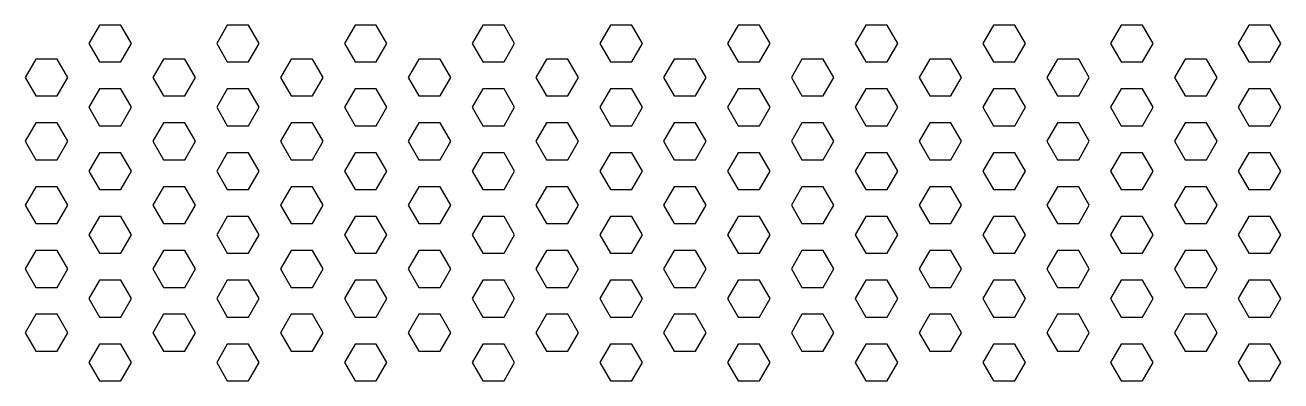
# Model space of a CAD drawing. Header units: millimetres. Extents: x 43.3 to 83.3, y 94.2 to 164.2.
# Drawn here: x 71.7 to 73.175, y 106.786 to 107.205 of the extents above; entities that cross this region are included whole.
import ezdxf

# ---------------------------------------------------------------- set-up
doc = ezdxf.new("R2010")
doc.units = ezdxf.units.MM
doc.layers.add('Alt Rasters', color=140, linetype='Continuous')

msp = doc.modelspace()

# ---------------------------------------------------------------- linework, layer by layer
at = {"layer": 'Alt Rasters'}
for p, q in [((71.7875, 107.2047), (71.775, 107.1831)), ((71.8125, 107.2047), (71.7875, 107.2047)), ((71.825, 107.1831), (71.8125, 107.2047)), ((71.9375, 107.2047), (71.925, 107.1831)), ((71.9625, 107.2047), (71.9375, 107.2047)), ((71.975, 107.1831), (71.9625, 107.2047)), ((72.0875, 107.2047), (72.075, 107.1831)), ((72.1125, 107.2047), (72.0875, 107.2047)), ((72.125, 107.1831), (72.1125, 107.2047)), ((72.2375, 107.2047), (72.225, 107.1831)), ((72.2625, 107.2047), (72.2375, 107.2047)), ((72.275, 107.1831), (72.2625, 107.2047)), ((72.3875, 107.2047), (72.375, 107.1831)), ((72.4125, 107.2047), (72.3875, 107.2047)), ((72.425, 107.1831), (72.4125, 107.2047)), ((72.5375, 107.2047), (72.525, 107.1831)), ((72.5625, 107.2047), (72.5375, 107.2047)), ((72.575, 107.1831), (72.5625, 107.2047)), ((72.6875, 107.2047), (72.675, 107.1831)), ((72.7125, 107.2047), (72.6875, 107.2047)), ((72.725, 107.1831), (72.7125, 107.2047)), ((72.8375, 107.2047), (72.825, 107.1831)), ((72.8625, 107.2047), (72.8375, 107.2047)), ((72.875, 107.1831), (72.8625, 107.2047)), ((72.9875, 107.2047), (72.975, 107.1831)), ((73.0125, 107.2047), (72.9875, 107.2047)), ((73.025, 107.1831), (73.0125, 107.2047)), ((73.1375, 107.2047), (73.125, 107.1831)), ((73.1625, 107.2047), (73.1375, 107.2047)), ((73.175, 107.1831), (73.1625, 107.2047)), ((71.775, 107.1831), (71.7875, 107.1614)), ((71.8125, 107.1614), (71.825, 107.1831)), ((71.925, 107.1831), (71.9375, 107.1614)), ((71.9625, 107.1614), (71.975, 107.1831)), ((72.075, 107.1831), (72.0875, 107.1614)), ((72.1125, 107.1614), (72.125, 107.1831)), ((72.225, 107.1831), (72.2375, 107.1614)), ((72.2625, 107.1614), (72.275, 107.1831)), ((72.375, 107.1831), (72.3875, 107.1614)), ((72.4125, 107.1614), (72.425, 107.1831)), ((72.525, 107.1831), (72.5375, 107.1614)), ((72.5625, 107.1614), (72.575, 107.1831)), ((72.675, 107.1831), (72.6875, 107.1614)), ((72.7125, 107.1614), (72.725, 107.1831)), ((72.825, 107.1831), (72.8375, 107.1614)), ((72.8625, 107.1614), (72.875, 107.1831)), ((72.975, 107.1831), (72.9875, 107.1614)), ((73.0125, 107.1614), (73.025, 107.1831)), ((73.125, 107.1831), (73.1375, 107.1614)), ((73.1625, 107.1614), (73.175, 107.1831)), ((71.7125, 107.1647), (71.7, 107.1431)), ((71.7375, 107.1647), (71.7125, 107.1647)), ((71.75, 107.1431), (71.7375, 107.1647)), ((71.7875, 107.1614), (71.8125, 107.1614)), ((71.8625, 107.1647), (71.85, 107.1431)), ((71.8875, 107.1647), (71.8625, 107.1647)), ((71.9, 107.1431), (71.8875, 107.1647)), ((71.9375, 107.1614), (71.9625, 107.1614)), ((72.0125, 107.1647), (72, 107.1431)), ((72.0375, 107.1647), (72.0125, 107.1647)), ((72.05, 107.1431), (72.0375, 107.1647)), ((72.0875, 107.1614), (72.1125, 107.1614)), ((72.1625, 107.1647), (72.15, 107.1431)), ((72.1875, 107.1647), (72.1625, 107.1647)), ((72.2, 107.1431), (72.1875, 107.1647)), ((72.2375, 107.1614), (72.2625, 107.1614)), ((72.3125, 107.1647), (72.3, 107.1431)), ((72.3375, 107.1647), (72.3125, 107.1647)), ((72.35, 107.1431), (72.3375, 107.1647)), ((72.3875, 107.1614), (72.4125, 107.1614)), ((72.4625, 107.1647), (72.45, 107.1431)), ((72.4875, 107.1647), (72.4625, 107.1647)), ((72.5, 107.1431), (72.4875, 107.1647)), ((72.5375, 107.1614), (72.5625, 107.1614)), ((72.6125, 107.1647), (72.6, 107.1431)), ((72.6375, 107.1647), (72.6125, 107.1647)), ((72.65, 107.1431), (72.6375, 107.1647)), ((72.6875, 107.1614), (72.7125, 107.1614)), ((72.7625, 107.1647), (72.75, 107.1431)), ((72.7875, 107.1647), (72.7625, 107.1647)), ((72.8, 107.1431), (72.7875, 107.1647)), ((72.8375, 107.1614), (72.8625, 107.1614)), ((72.9125, 107.1647), (72.9, 107.1431)), ((72.9375, 107.1647), (72.9125, 107.1647)), ((72.95, 107.1431), (72.9375, 107.1647)), ((72.9875, 107.1614), (73.0125, 107.1614)), ((73.0625, 107.1647), (73.05, 107.1431)), ((73.0875, 107.1647), (73.0625, 107.1647)), ((73.1, 107.1431), (73.0875, 107.1647)), ((73.1375, 107.1614), (73.1625, 107.1614)), ((71.7, 107.1431), (71.7125, 107.1214)), ((71.7375, 107.1214), (71.75, 107.1431)), ((71.7875, 107.1297), (71.775, 107.1081)), ((71.8125, 107.1297), (71.7875, 107.1297)), ((71.825, 107.1081), (71.8125, 107.1297)), ((71.85, 107.1431), (71.8625, 107.1214)), ((71.8875, 107.1214), (71.9, 107.1431)), ((71.9375, 107.1297), (71.925, 107.1081)), ((71.9625, 107.1297), (71.9375, 107.1297)), ((71.975, 107.1081), (71.9625, 107.1297)), ((72, 107.1431), (72.0125, 107.1214)), ((72.0375, 107.1214), (72.05, 107.1431)), ((72.0875, 107.1297), (72.075, 107.1081)), ((72.1125, 107.1297), (72.0875, 107.1297)), ((72.125, 107.1081), (72.1125, 107.1297)), ((72.15, 107.1431), (72.1625, 107.1214)), ((72.1875, 107.1214), (72.2, 107.1431)), ((72.2375, 107.1297), (72.225, 107.1081)), ((72.2625, 107.1297), (72.2375, 107.1297)), ((72.275, 107.1081), (72.2625, 107.1297)), ((72.3, 107.1431), (72.3125, 107.1214)), ((72.3375, 107.1214), (72.35, 107.1431)), ((72.3875, 107.1297), (72.375, 107.1081)), ((72.4125, 107.1297), (72.3875, 107.1297)), ((72.425, 107.1081), (72.4125, 107.1297)), ((72.45, 107.1431), (72.4625, 107.1214)), ((72.4875, 107.1214), (72.5, 107.1431)), ((72.5375, 107.1297), (72.525, 107.1081)), ((72.5625, 107.1297), (72.5375, 107.1297)), ((72.575, 107.1081), (72.5625, 107.1297)), ((72.6, 107.1431), (72.6125, 107.1214)), ((72.6375, 107.1214), (72.65, 107.1431)), ((72.6875, 107.1297), (72.675, 107.1081)), ((72.7125, 107.1297), (72.6875, 107.1297)), ((72.725, 107.1081), (72.7125, 107.1297)), ((72.75, 107.1431), (72.7625, 107.1214)), ((72.7875, 107.1214), (72.8, 107.1431)), ((72.8375, 107.1297), (72.825, 107.1081)), ((72.8625, 107.1297), (72.8375, 107.1297)), ((72.875, 107.1081), (72.8625, 107.1297)), ((72.9, 107.1431), (72.9125, 107.1214)), ((72.9375, 107.1214), (72.95, 107.1431)), ((72.9875, 107.1297), (72.975, 107.1081)), ((73.0125, 107.1297), (72.9875, 107.1297)), ((73.025, 107.1081), (73.0125, 107.1297)), ((73.05, 107.1431), (73.0625, 107.1214)), ((73.0875, 107.1214), (73.1, 107.1431)), ((73.1375, 107.1297), (73.125, 107.1081)), ((73.1625, 107.1297), (73.1375, 107.1297)), ((73.175, 107.1081), (73.1625, 107.1297)), ((71.7125, 107.1214), (71.7375, 107.1214)), ((71.8625, 107.1214), (71.8875, 107.1214)), ((72.0125, 107.1214), (72.0375, 107.1214)), ((72.1625, 107.1214), (72.1875, 107.1214)), ((72.3125, 107.1214), (72.3375, 107.1214)), ((72.4625, 107.1214), (72.4875, 107.1214)), ((72.6125, 107.1214), (72.6375, 107.1214)), ((72.7625, 107.1214), (72.7875, 107.1214)), ((72.9125, 107.1214), (72.9375, 107.1214)), ((73.0625, 107.1214), (73.0875, 107.1214)), ((71.775, 107.1081), (71.7875, 107.0864)), ((71.8125, 107.0864), (71.825, 107.1081)), ((71.925, 107.1081), (71.9375, 107.0864)), ((71.9625, 107.0864), (71.975, 107.1081)), ((72.075, 107.1081), (72.0875, 107.0864)), ((72.1125, 107.0864), (72.125, 107.1081)), ((72.225, 107.1081), (72.2375, 107.0864)), ((72.2625, 107.0864), (72.275, 107.1081)), ((72.375, 107.1081), (72.3875, 107.0864)), ((72.4125, 107.0864), (72.425, 107.1081)), ((72.525, 107.1081), (72.5375, 107.0864)), ((72.5625, 107.0864), (72.575, 107.1081)), ((72.675, 107.1081), (72.6875, 107.0864)), ((72.7125, 107.0864), (72.725, 107.1081)), ((72.825, 107.1081), (72.8375, 107.0864)), ((72.8625, 107.0864), (72.875, 107.1081)), ((72.975, 107.1081), (72.9875, 107.0864)), ((73.0125, 107.0864), (73.025, 107.1081)), ((73.125, 107.1081), (73.1375, 107.0864)), ((73.1625, 107.0864), (73.175, 107.1081)), ((71.7125, 107.0897), (71.7, 107.0681)), ((71.7375, 107.0897), (71.7125, 107.0897)), ((71.75, 107.0681), (71.7375, 107.0897)), ((71.7875, 107.0864), (71.8125, 107.0864)), ((71.8625, 107.0897), (71.85, 107.0681)), ((71.8875, 107.0897), (71.8625, 107.0897)), ((71.9, 107.0681), (71.8875, 107.0897)), ((71.9375, 107.0864), (71.9625, 107.0864)), ((72.0125, 107.0897), (72, 107.0681)), ((72.0375, 107.0897), (72.0125, 107.0897)), ((72.05, 107.0681), (72.0375, 107.0897)), ((72.0875, 107.0864), (72.1125, 107.0864)), ((72.1625, 107.0897), (72.15, 107.0681)), ((72.1875, 107.0897), (72.1625, 107.0897)), ((72.2, 107.0681), (72.1875, 107.0897)), ((72.2375, 107.0864), (72.2625, 107.0864)), ((72.3125, 107.0897), (72.3, 107.0681)), ((72.3375, 107.0897), (72.3125, 107.0897)), ((72.35, 107.0681), (72.3375, 107.0897)), ((72.3875, 107.0864), (72.4125, 107.0864)), ((72.4625, 107.0897), (72.45, 107.0681)), ((72.4875, 107.0897), (72.4625, 107.0897)), ((72.5, 107.0681), (72.4875, 107.0897)), ((72.5375, 107.0864), (72.5625, 107.0864)), ((72.6125, 107.0897), (72.6, 107.0681)), ((72.6375, 107.0897), (72.6125, 107.0897)), ((72.65, 107.0681), (72.6375, 107.0897)), ((72.6875, 107.0864), (72.7125, 107.0864)), ((72.7625, 107.0897), (72.75, 107.0681)), ((72.7875, 107.0897), (72.7625, 107.0897)), ((72.8, 107.0681), (72.7875, 107.0897)), ((72.8375, 107.0864), (72.8625, 107.0864)), ((72.9125, 107.0897), (72.9, 107.0681)), ((72.9375, 107.0897), (72.9125, 107.0897)), ((72.95, 107.0681), (72.9375, 107.0897)), ((72.9875, 107.0864), (73.0125, 107.0864)), ((73.0625, 107.0897), (73.05, 107.0681)), ((73.0875, 107.0897), (73.0625, 107.0897)), ((73.1, 107.0681), (73.0875, 107.0897)), ((73.1375, 107.0864), (73.1625, 107.0864)), ((71.7, 107.0681), (71.7125, 107.0464)), ((71.7375, 107.0464), (71.75, 107.0681)), ((71.85, 107.0681), (71.8625, 107.0464)), ((71.8875, 107.0464), (71.9, 107.0681)), ((72, 107.0681), (72.0125, 107.0464)), ((72.0375, 107.0464), (72.05, 107.0681)), ((72.15, 107.0681), (72.1625, 107.0464)), ((72.1875, 107.0464), (72.2, 107.0681)), ((72.3, 107.0681), (72.3125, 107.0464)), ((72.3375, 107.0464), (72.35, 107.0681)), ((72.45, 107.0681), (72.4625, 107.0464)), ((72.4875, 107.0464), (72.5, 107.0681)), ((72.6, 107.0681), (72.6125, 107.0464)), ((72.6375, 107.0464), (72.65, 107.0681)), ((72.75, 107.0681), (72.7625, 107.0464)), ((72.7875, 107.0464), (72.8, 107.0681)), ((72.9, 107.0681), (72.9125, 107.0464)), ((72.9375, 107.0464), (72.95, 107.0681)), ((73.05, 107.0681), (73.0625, 107.0464)), ((73.0875, 107.0464), (73.1, 107.0681)), ((71.7125, 107.0464), (71.7375, 107.0464)), ((71.7875, 107.0547), (71.775, 107.0331)), ((71.8125, 107.0547), (71.7875, 107.0547)), ((71.825, 107.0331), (71.8125, 107.0547)), ((71.8625, 107.0464), (71.8875, 107.0464)), ((71.9375, 107.0547), (71.925, 107.0331)), ((71.9625, 107.0547), (71.9375, 107.0547)), ((71.975, 107.0331), (71.9625, 107.0547)), ((72.0125, 107.0464), (72.0375, 107.0464)), ((72.0875, 107.0547), (72.075, 107.0331)), ((72.1125, 107.0547), (72.0875, 107.0547)), ((72.125, 107.0331), (72.1125, 107.0547)), ((72.1625, 107.0464), (72.1875, 107.0464)), ((72.2375, 107.0547), (72.225, 107.0331)), ((72.2625, 107.0547), (72.2375, 107.0547)), ((72.275, 107.0331), (72.2625, 107.0547)), ((72.3125, 107.0464), (72.3375, 107.0464)), ((72.3875, 107.0547), (72.375, 107.0331)), ((72.4125, 107.0547), (72.3875, 107.0547)), ((72.425, 107.0331), (72.4125, 107.0547)), ((72.4625, 107.0464), (72.4875, 107.0464)), ((72.5375, 107.0547), (72.525, 107.0331)), ((72.5625, 107.0547), (72.5375, 107.0547)), ((72.575, 107.0331), (72.5625, 107.0547)), ((72.6125, 107.0464), (72.6375, 107.0464)), ((72.6875, 107.0547), (72.675, 107.0331)), ((72.7125, 107.0547), (72.6875, 107.0547)), ((72.725, 107.0331), (72.7125, 107.0547)), ((72.7625, 107.0464), (72.7875, 107.0464)), ((72.8375, 107.0547), (72.825, 107.0331)), ((72.8625, 107.0547), (72.8375, 107.0547)), ((72.875, 107.0331), (72.8625, 107.0547)), ((72.9125, 107.0464), (72.9375, 107.0464)), ((72.9875, 107.0547), (72.975, 107.0331)), ((73.0125, 107.0547), (72.9875, 107.0547)), ((73.025, 107.0331), (73.0125, 107.0547)), ((73.0625, 107.0464), (73.0875, 107.0464)), ((73.1375, 107.0547), (73.125, 107.0331)), ((73.1625, 107.0547), (73.1375, 107.0547)), ((73.175, 107.0331), (73.1625, 107.0547)), ((71.775, 107.0331), (71.7875, 107.0114)), ((71.8125, 107.0114), (71.825, 107.0331)), ((71.925, 107.0331), (71.9375, 107.0114)), ((71.9625, 107.0114), (71.975, 107.0331)), ((72.075, 107.0331), (72.0875, 107.0114)), ((72.1125, 107.0114), (72.125, 107.0331)), ((72.225, 107.0331), (72.2375, 107.0114)), ((72.2625, 107.0114), (72.275, 107.0331)), ((72.375, 107.0331), (72.3875, 107.0114)), ((72.4125, 107.0114), (72.425, 107.0331)), ((72.525, 107.0331), (72.5375, 107.0114)), ((72.5625, 107.0114), (72.575, 107.0331)), ((72.675, 107.0331), (72.6875, 107.0114)), ((72.7125, 107.0114), (72.725, 107.0331)), ((72.825, 107.0331), (72.8375, 107.0114)), ((72.8625, 107.0114), (72.875, 107.0331)), ((72.975, 107.0331), (72.9875, 107.0114)), ((73.0125, 107.0114), (73.025, 107.0331)), ((73.125, 107.0331), (73.1375, 107.0114)), ((73.1625, 107.0114), (73.175, 107.0331)), ((71.7125, 107.0147), (71.7, 106.9931)), ((71.7375, 107.0147), (71.7125, 107.0147)), ((71.75, 106.9931), (71.7375, 107.0147)), ((71.7875, 107.0114), (71.8125, 107.0114)), ((71.8625, 107.0147), (71.85, 106.9931)), ((71.8875, 107.0147), (71.8625, 107.0147)), ((71.9, 106.9931), (71.8875, 107.0147)), ((71.9375, 107.0114), (71.9625, 107.0114)), ((72.0125, 107.0147), (72, 106.9931)), ((72.0375, 107.0147), (72.0125, 107.0147)), ((72.05, 106.9931), (72.0375, 107.0147)), ((72.0875, 107.0114), (72.1125, 107.0114)), ((72.1625, 107.0147), (72.15, 106.9931)), ((72.1875, 107.0147), (72.1625, 107.0147)), ((72.2, 106.9931), (72.1875, 107.0147)), ((72.2375, 107.0114), (72.2625, 107.0114)), ((72.3125, 107.0147), (72.3, 106.9931)), ((72.3375, 107.0147), (72.3125, 107.0147)), ((72.35, 106.9931), (72.3375, 107.0147)), ((72.3875, 107.0114), (72.4125, 107.0114)), ((72.4625, 107.0147), (72.45, 106.9931)), ((72.4875, 107.0147), (72.4625, 107.0147)), ((72.5, 106.9931), (72.4875, 107.0147)), ((72.5375, 107.0114), (72.5625, 107.0114)), ((72.6125, 107.0147), (72.6, 106.9931)), ((72.6375, 107.0147), (72.6125, 107.0147)), ((72.65, 106.9931), (72.6375, 107.0147)), ((72.6875, 107.0114), (72.7125, 107.0114)), ((72.7625, 107.0147), (72.75, 106.9931)), ((72.7875, 107.0147), (72.7625, 107.0147)), ((72.8, 106.9931), (72.7875, 107.0147)), ((72.8375, 107.0114), (72.8625, 107.0114)), ((72.9125, 107.0147), (72.9, 106.9931)), ((72.9375, 107.0147), (72.9125, 107.0147)), ((72.95, 106.9931), (72.9375, 107.0147)), ((72.9875, 107.0114), (73.0125, 107.0114)), ((73.0625, 107.0147), (73.05, 106.9931)), ((73.0875, 107.0147), (73.0625, 107.0147)), ((73.1, 106.9931), (73.0875, 107.0147)), ((73.1375, 107.0114), (73.1625, 107.0114)), ((71.7, 106.9931), (71.7125, 106.9714)), ((71.7375, 106.9714), (71.75, 106.9931)), ((71.85, 106.9931), (71.8625, 106.9714)), ((71.8875, 106.9714), (71.9, 106.9931)), ((72, 106.9931), (72.0125, 106.9714)), ((72.0375, 106.9714), (72.05, 106.9931)), ((72.15, 106.9931), (72.1625, 106.9714)), ((72.1875, 106.9714), (72.2, 106.9931)), ((72.3, 106.9931), (72.3125, 106.9714)), ((72.3375, 106.9714), (72.35, 106.9931)), ((72.45, 106.9931), (72.4625, 106.9714)), ((72.4875, 106.9714), (72.5, 106.9931)), ((72.6, 106.9931), (72.6125, 106.9714)), ((72.6375, 106.9714), (72.65, 106.9931)), ((72.75, 106.9931), (72.7625, 106.9714)), ((72.7875, 106.9714), (72.8, 106.9931)), ((72.9, 106.9931), (72.9125, 106.9714)), ((72.9375, 106.9714), (72.95, 106.9931)), ((73.05, 106.9931), (73.0625, 106.9714)), ((73.0875, 106.9714), (73.1, 106.9931)), ((71.7125, 106.9714), (71.7375, 106.9714)), ((71.7875, 106.9797), (71.775, 106.9581)), ((71.8125, 106.9797), (71.7875, 106.9797)), ((71.825, 106.9581), (71.8125, 106.9797)), ((71.8625, 106.9714), (71.8875, 106.9714)), ((71.9375, 106.9797), (71.925, 106.9581)), ((71.9625, 106.9797), (71.9375, 106.9797)), ((71.975, 106.9581), (71.9625, 106.9797)), ((72.0125, 106.9714), (72.0375, 106.9714)), ((72.0875, 106.9797), (72.075, 106.9581)), ((72.1125, 106.9797), (72.0875, 106.9797)), ((72.125, 106.9581), (72.1125, 106.9797)), ((72.1625, 106.9714), (72.1875, 106.9714)), ((72.2375, 106.9797), (72.225, 106.9581)), ((72.2625, 106.9797), (72.2375, 106.9797)), ((72.275, 106.9581), (72.2625, 106.9797)), ((72.3125, 106.9714), (72.3375, 106.9714)), ((72.3875, 106.9797), (72.375, 106.9581)), ((72.4125, 106.9797), (72.3875, 106.9797)), ((72.425, 106.9581), (72.4125, 106.9797)), ((72.4625, 106.9714), (72.4875, 106.9714)), ((72.5375, 106.9797), (72.525, 106.9581)), ((72.5625, 106.9797), (72.5375, 106.9797)), ((72.575, 106.9581), (72.5625, 106.9797)), ((72.6125, 106.9714), (72.6375, 106.9714)), ((72.6875, 106.9797), (72.675, 106.9581)), ((72.7125, 106.9797), (72.6875, 106.9797)), ((72.725, 106.9581), (72.7125, 106.9797)), ((72.7625, 106.9714), (72.7875, 106.9714)), ((72.8375, 106.9797), (72.825, 106.9581)), ((72.8625, 106.9797), (72.8375, 106.9797)), ((72.875, 106.9581), (72.8625, 106.9797)), ((72.9125, 106.9714), (72.9375, 106.9714)), ((72.9875, 106.9797), (72.975, 106.9581)), ((73.0125, 106.9797), (72.9875, 106.9797)), ((73.025, 106.9581), (73.0125, 106.9797)), ((73.0625, 106.9714), (73.0875, 106.9714)), ((73.1375, 106.9797), (73.125, 106.9581)), ((73.1625, 106.9797), (73.1375, 106.9797)), ((73.175, 106.9581), (73.1625, 106.9797)), ((71.775, 106.9581), (71.7875, 106.9364)), ((71.8125, 106.9364), (71.825, 106.9581)), ((71.925, 106.9581), (71.9375, 106.9364)), ((71.9625, 106.9364), (71.975, 106.9581)), ((72.075, 106.9581), (72.0875, 106.9364)), ((72.1125, 106.9364), (72.125, 106.9581)), ((72.225, 106.9581), (72.2375, 106.9364)), ((72.2625, 106.9364), (72.275, 106.9581)), ((72.375, 106.9581), (72.3875, 106.9364)), ((72.4125, 106.9364), (72.425, 106.9581)), ((72.525, 106.9581), (72.5375, 106.9364)), ((72.5625, 106.9364), (72.575, 106.9581)), ((72.675, 106.9581), (72.6875, 106.9364)), ((72.7125, 106.9364), (72.725, 106.9581)), ((72.825, 106.9581), (72.8375, 106.9364)), ((72.8625, 106.9364), (72.875, 106.9581)), ((72.975, 106.9581), (72.9875, 106.9364)), ((73.0125, 106.9364), (73.025, 106.9581)), ((73.125, 106.9581), (73.1375, 106.9364)), ((73.1625, 106.9364), (73.175, 106.9581)), ((71.7125, 106.9397), (71.7, 106.9181)), ((71.7375, 106.9397), (71.7125, 106.9397)), ((71.75, 106.9181), (71.7375, 106.9397)), ((71.8625, 106.9397), (71.85, 106.9181)), ((71.8875, 106.9397), (71.8625, 106.9397)), ((71.9, 106.9181), (71.8875, 106.9397)), ((72.0125, 106.9397), (72, 106.9181)), ((72.0375, 106.9397), (72.0125, 106.9397)), ((72.05, 106.9181), (72.0375, 106.9397)), ((72.1625, 106.9397), (72.15, 106.9181)), ((72.1875, 106.9397), (72.1625, 106.9397)), ((72.2, 106.9181), (72.1875, 106.9397)), ((72.3125, 106.9397), (72.3, 106.9181)), ((72.3375, 106.9397), (72.3125, 106.9397)), ((72.35, 106.9181), (72.3375, 106.9397)), ((72.4625, 106.9397), (72.45, 106.9181)), ((72.4875, 106.9397), (72.4625, 106.9397)), ((72.5, 106.9181), (72.4875, 106.9397)), ((72.6125, 106.9397), (72.6, 106.9181)), ((72.6375, 106.9397), (72.6125, 106.9397)), ((72.65, 106.9181), (72.6375, 106.9397)), ((72.7625, 106.9397), (72.75, 106.9181)), ((72.7875, 106.9397), (72.7625, 106.9397)), ((72.8, 106.9181), (72.7875, 106.9397)), ((72.9125, 106.9397), (72.9, 106.9181)), ((72.9375, 106.9397), (72.9125, 106.9397)), ((72.95, 106.9181), (72.9375, 106.9397)), ((73.0625, 106.9397), (73.05, 106.9181)), ((73.0875, 106.9397), (73.0625, 106.9397)), ((73.1, 106.9181), (73.0875, 106.9397)), ((71.7875, 106.9364), (71.8125, 106.9364)), ((71.9375, 106.9364), (71.9625, 106.9364)), ((72.0875, 106.9364), (72.1125, 106.9364)), ((72.2375, 106.9364), (72.2625, 106.9364)), ((72.3875, 106.9364), (72.4125, 106.9364)), ((72.5375, 106.9364), (72.5625, 106.9364)), ((72.6875, 106.9364), (72.7125, 106.9364)), ((72.8375, 106.9364), (72.8625, 106.9364)), ((72.9875, 106.9364), (73.0125, 106.9364)), ((73.1375, 106.9364), (73.1625, 106.9364)), ((71.7, 106.9181), (71.7125, 106.8964)), ((71.7375, 106.8964), (71.75, 106.9181)), ((71.85, 106.9181), (71.8625, 106.8964)), ((71.8875, 106.8964), (71.9, 106.9181)), ((72, 106.9181), (72.0125, 106.8964)), ((72.0375, 106.8964), (72.05, 106.9181)), ((72.15, 106.9181), (72.1625, 106.8964)), ((72.1875, 106.8964), (72.2, 106.9181)), ((72.3, 106.9181), (72.3125, 106.8964)), ((72.3375, 106.8964), (72.35, 106.9181)), ((72.45, 106.9181), (72.4625, 106.8964)), ((72.4875, 106.8964), (72.5, 106.9181)), ((72.6, 106.9181), (72.6125, 106.8964)), ((72.6375, 106.8964), (72.65, 106.9181)), ((72.75, 106.9181), (72.7625, 106.8964)), ((72.7875, 106.8964), (72.8, 106.9181)), ((72.9, 106.9181), (72.9125, 106.8964)), ((72.9375, 106.8964), (72.95, 106.9181)), ((73.05, 106.9181), (73.0625, 106.8964)), ((73.0875, 106.8964), (73.1, 106.9181)), ((71.7125, 106.8964), (71.7375, 106.8964)), ((71.7875, 106.9047), (71.775, 106.8831)), ((71.8125, 106.9047), (71.7875, 106.9047)), ((71.825, 106.8831), (71.8125, 106.9047)), ((71.8625, 106.8964), (71.8875, 106.8964)), ((71.9375, 106.9047), (71.925, 106.8831)), ((71.9625, 106.9047), (71.9375, 106.9047)), ((71.975, 106.8831), (71.9625, 106.9047)), ((72.0125, 106.8964), (72.0375, 106.8964)), ((72.0875, 106.9047), (72.075, 106.8831)), ((72.1125, 106.9047), (72.0875, 106.9047)), ((72.125, 106.8831), (72.1125, 106.9047)), ((72.1625, 106.8964), (72.1875, 106.8964)), ((72.2375, 106.9047), (72.225, 106.8831)), ((72.2625, 106.9047), (72.2375, 106.9047)), ((72.275, 106.8831), (72.2625, 106.9047)), ((72.3125, 106.8964), (72.3375, 106.8964)), ((72.3875, 106.9047), (72.375, 106.8831)), ((72.4125, 106.9047), (72.3875, 106.9047)), ((72.425, 106.8831), (72.4125, 106.9047)), ((72.4625, 106.8964), (72.4875, 106.8964)), ((72.5375, 106.9047), (72.525, 106.8831)), ((72.5625, 106.9047), (72.5375, 106.9047)), ((72.575, 106.8831), (72.5625, 106.9047)), ((72.6125, 106.8964), (72.6375, 106.8964)), ((72.6875, 106.9047), (72.675, 106.8831)), ((72.7125, 106.9047), (72.6875, 106.9047)), ((72.725, 106.8831), (72.7125, 106.9047)), ((72.7625, 106.8964), (72.7875, 106.8964)), ((72.8375, 106.9047), (72.825, 106.8831)), ((72.8625, 106.9047), (72.8375, 106.9047)), ((72.875, 106.8831), (72.8625, 106.9047)), ((72.9125, 106.8964), (72.9375, 106.8964)), ((72.9875, 106.9047), (72.975, 106.8831)), ((73.0125, 106.9047), (72.9875, 106.9047)), ((73.025, 106.8831), (73.0125, 106.9047)), ((73.0625, 106.8964), (73.0875, 106.8964)), ((73.1375, 106.9047), (73.125, 106.8831)), ((73.1625, 106.9047), (73.1375, 106.9047)), ((73.175, 106.8831), (73.1625, 106.9047)), ((71.775, 106.8831), (71.7875, 106.8614)), ((71.8125, 106.8614), (71.825, 106.8831)), ((71.925, 106.8831), (71.9375, 106.8614)), ((71.9625, 106.8614), (71.975, 106.8831)), ((72.075, 106.8831), (72.0875, 106.8614)), ((72.1125, 106.8614), (72.125, 106.8831)), ((72.225, 106.8831), (72.2375, 106.8614)), ((72.2625, 106.8614), (72.275, 106.8831)), ((72.375, 106.8831), (72.3875, 106.8614)), ((72.4125, 106.8614), (72.425, 106.8831)), ((72.525, 106.8831), (72.5375, 106.8614)), ((72.5625, 106.8614), (72.575, 106.8831)), ((72.675, 106.8831), (72.6875, 106.8614)), ((72.7125, 106.8614), (72.725, 106.8831)), ((72.825, 106.8831), (72.8375, 106.8614)), ((72.8625, 106.8614), (72.875, 106.8831)), ((72.975, 106.8831), (72.9875, 106.8614)), ((73.0125, 106.8614), (73.025, 106.8831)), ((73.125, 106.8831), (73.1375, 106.8614)), ((73.1625, 106.8614), (73.175, 106.8831)), ((71.7125, 106.8647), (71.7, 106.8431)), ((71.7375, 106.8647), (71.7125, 106.8647)), ((71.75, 106.8431), (71.7375, 106.8647)), ((71.8625, 106.8647), (71.85, 106.8431)), ((71.8875, 106.8647), (71.8625, 106.8647)), ((71.9, 106.8431), (71.8875, 106.8647)), ((72.0125, 106.8647), (72, 106.8431)), ((72.0375, 106.8647), (72.0125, 106.8647)), ((72.05, 106.8431), (72.0375, 106.8647)), ((72.1625, 106.8647), (72.15, 106.8431)), ((72.1875, 106.8647), (72.1625, 106.8647)), ((72.2, 106.8431), (72.1875, 106.8647)), ((72.3125, 106.8647), (72.3, 106.8431)), ((72.3375, 106.8647), (72.3125, 106.8647)), ((72.35, 106.8431), (72.3375, 106.8647)), ((72.4625, 106.8647), (72.45, 106.8431)), ((72.4875, 106.8647), (72.4625, 106.8647)), ((72.5, 106.8431), (72.4875, 106.8647)), ((72.6125, 106.8647), (72.6, 106.8431)), ((72.6375, 106.8647), (72.6125, 106.8647)), ((72.65, 106.8431), (72.6375, 106.8647)), ((72.7625, 106.8647), (72.75, 106.8431)), ((72.7875, 106.8647), (72.7625, 106.8647)), ((72.8, 106.8431), (72.7875, 106.8647)), ((72.9125, 106.8647), (72.9, 106.8431)), ((72.9375, 106.8647), (72.9125, 106.8647)), ((72.95, 106.8431), (72.9375, 106.8647)), ((73.0625, 106.8647), (73.05, 106.8431)), ((73.0875, 106.8647), (73.0625, 106.8647)), ((73.1, 106.8431), (73.0875, 106.8647)), ((71.7875, 106.8614), (71.8125, 106.8614)), ((71.9375, 106.8614), (71.9625, 106.8614)), ((72.0875, 106.8614), (72.1125, 106.8614)), ((72.2375, 106.8614), (72.2625, 106.8614)), ((72.3875, 106.8614), (72.4125, 106.8614)), ((72.5375, 106.8614), (72.5625, 106.8614)), ((72.6875, 106.8614), (72.7125, 106.8614)), ((72.8375, 106.8614), (72.8625, 106.8614)), ((72.9875, 106.8614), (73.0125, 106.8614)), ((73.1375, 106.8614), (73.1625, 106.8614)), ((71.7, 106.8431), (71.7125, 106.8214)), ((71.7375, 106.8214), (71.75, 106.8431)), ((71.85, 106.8431), (71.8625, 106.8214)), ((71.8875, 106.8214), (71.9, 106.8431)), ((72, 106.8431), (72.0125, 106.8214)), ((72.0375, 106.8214), (72.05, 106.8431)), ((72.15, 106.8431), (72.1625, 106.8214)), ((72.1875, 106.8214), (72.2, 106.8431)), ((72.3, 106.8431), (72.3125, 106.8214)), ((72.3375, 106.8214), (72.35, 106.8431)), ((72.45, 106.8431), (72.4625, 106.8214)), ((72.4875, 106.8214), (72.5, 106.8431)), ((72.6, 106.8431), (72.6125, 106.8214)), ((72.6375, 106.8214), (72.65, 106.8431)), ((72.75, 106.8431), (72.7625, 106.8214)), ((72.7875, 106.8214), (72.8, 106.8431)), ((72.9, 106.8431), (72.9125, 106.8214)), ((72.9375, 106.8214), (72.95, 106.8431)), ((73.05, 106.8431), (73.0625, 106.8214)), ((73.0875, 106.8214), (73.1, 106.8431)), ((71.7125, 106.8214), (71.7375, 106.8214)), ((71.7875, 106.8297), (71.775, 106.8081)), ((71.8125, 106.8297), (71.7875, 106.8297)), ((71.825, 106.8081), (71.8125, 106.8297)), ((71.8625, 106.8214), (71.8875, 106.8214)), ((71.9375, 106.8297), (71.925, 106.8081)), ((71.9625, 106.8297), (71.9375, 106.8297)), ((71.975, 106.8081), (71.9625, 106.8297)), ((72.0125, 106.8214), (72.0375, 106.8214)), ((72.0875, 106.8297), (72.075, 106.8081)), ((72.1125, 106.8297), (72.0875, 106.8297)), ((72.125, 106.8081), (72.1125, 106.8297)), ((72.1625, 106.8214), (72.1875, 106.8214)), ((72.2375, 106.8297), (72.225, 106.8081)), ((72.2625, 106.8297), (72.2375, 106.8297)), ((72.275, 106.8081), (72.2625, 106.8297)), ((72.3125, 106.8214), (72.3375, 106.8214)), ((72.3875, 106.8297), (72.375, 106.8081)), ((72.4125, 106.8297), (72.3875, 106.8297)), ((72.425, 106.8081), (72.4125, 106.8297)), ((72.4625, 106.8214), (72.4875, 106.8214)), ((72.5375, 106.8297), (72.525, 106.8081)), ((72.5625, 106.8297), (72.5375, 106.8297)), ((72.575, 106.8081), (72.5625, 106.8297)), ((72.6125, 106.8214), (72.6375, 106.8214)), ((72.6875, 106.8297), (72.675, 106.8081)), ((72.7125, 106.8297), (72.6875, 106.8297)), ((72.725, 106.8081), (72.7125, 106.8297)), ((72.7625, 106.8214), (72.7875, 106.8214)), ((72.8375, 106.8297), (72.825, 106.8081)), ((72.8625, 106.8297), (72.8375, 106.8297)), ((72.875, 106.8081), (72.8625, 106.8297)), ((72.9125, 106.8214), (72.9375, 106.8214)), ((72.9875, 106.8297), (72.975, 106.8081)), ((73.0125, 106.8297), (72.9875, 106.8297)), ((73.025, 106.8081), (73.0125, 106.8297)), ((73.0625, 106.8214), (73.0875, 106.8214)), ((73.1375, 106.8297), (73.125, 106.8081)), ((73.1625, 106.8297), (73.1375, 106.8297)), ((73.175, 106.8081), (73.1625, 106.8297)), ((71.775, 106.8081), (71.7875, 106.7864)), ((71.8125, 106.7864), (71.825, 106.8081)), ((71.925, 106.8081), (71.9375, 106.7864)), ((71.9625, 106.7864), (71.975, 106.8081)), ((72.075, 106.8081), (72.0875, 106.7864)), ((72.1125, 106.7864), (72.125, 106.8081)), ((72.225, 106.8081), (72.2375, 106.7864)), ((72.2625, 106.7864), (72.275, 106.8081)), ((72.375, 106.8081), (72.3875, 106.7864)), ((72.4125, 106.7864), (72.425, 106.8081)), ((72.525, 106.8081), (72.5375, 106.7864)), ((72.5625, 106.7864), (72.575, 106.8081)), ((72.675, 106.8081), (72.6875, 106.7864)), ((72.7125, 106.7864), (72.725, 106.8081)), ((72.825, 106.8081), (72.8375, 106.7864)), ((72.8625, 106.7864), (72.875, 106.8081)), ((72.975, 106.8081), (72.9875, 106.7864)), ((73.0125, 106.7864), (73.025, 106.8081)), ((73.125, 106.8081), (73.1375, 106.7864)), ((73.1625, 106.7864), (73.175, 106.8081)), ((71.7875, 106.7864), (71.8125, 106.7864)), ((71.9375, 106.7864), (71.9625, 106.7864)), ((72.0875, 106.7864), (72.1125, 106.7864)), ((72.2375, 106.7864), (72.2625, 106.7864)), ((72.3875, 106.7864), (72.4125, 106.7864)), ((72.5375, 106.7864), (72.5625, 106.7864)), ((72.6875, 106.7864), (72.7125, 106.7864)), ((72.8375, 106.7864), (72.8625, 106.7864)), ((72.9875, 106.7864), (73.0125, 106.7864)), ((73.1375, 106.7864), (73.1625, 106.7864))]:
    msp.add_line(p, q, dxfattribs=at)

doc.saveas('drawing.dxf')
